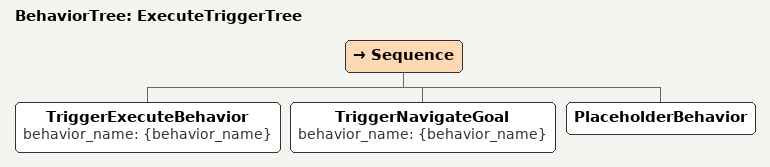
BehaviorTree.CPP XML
<root main_tree_to_execute="ExecuteTriggerTree">
  <BehaviorTree ID="ExecuteTriggerTree">
    <Sequence>
      <TriggerExecuteBehavior behavior_name="{behavior_name}"/>
      <TriggerNavigateGoal behavior_name="{behavior_name}"/>
      <PlaceholderBehavior/>
    </Sequence>
  </BehaviorTree>
</root>
